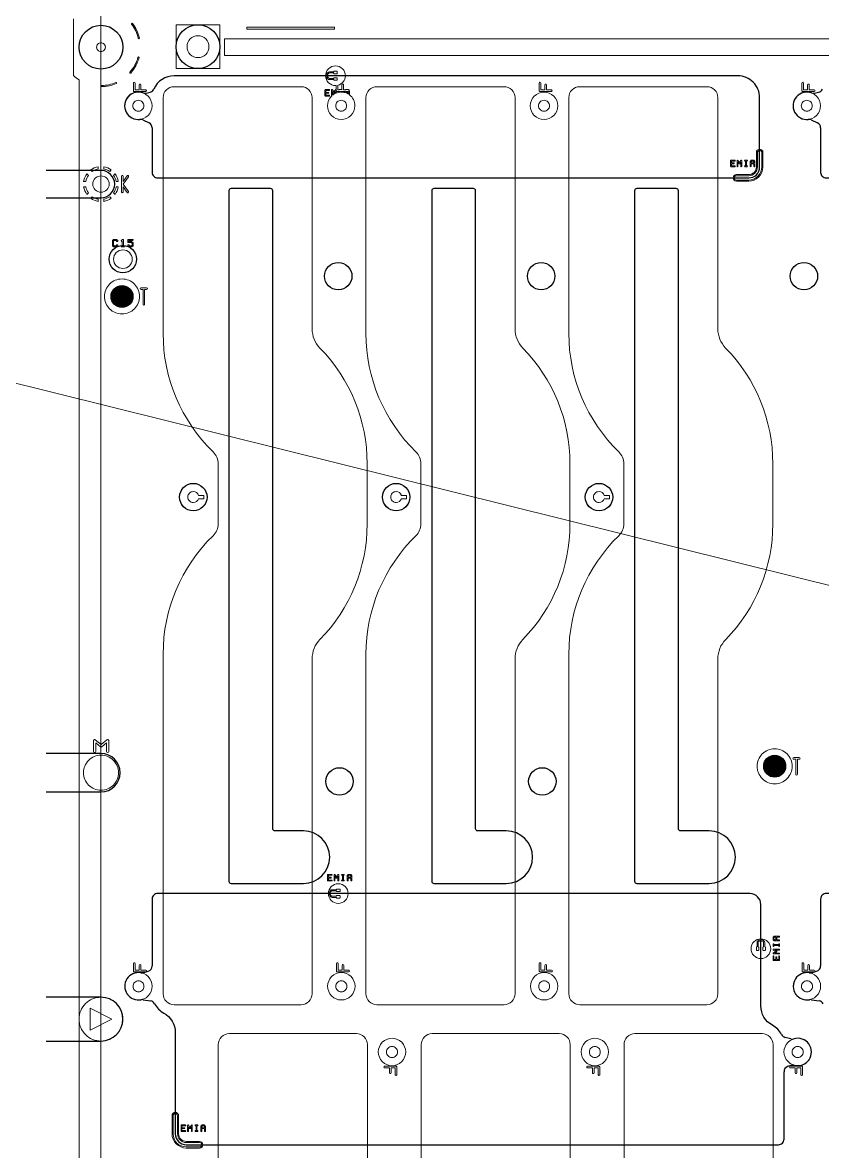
# Model space of a CAD drawing. Extents: x 2864 to 3941, y 2420 to 3182.
# Drawn here: x 3482.5 to 3555.5, y 2749.6 to 2852.7 of the extents above; entities that cross this region are included whole.
import ezdxf

# ---------------------------------------------------------------- set-up
doc = ezdxf.new("R2010")
doc.units = 0
doc.layers.get('0').update_dxf_attribs({"lineweight": 0})
doc.layers.add('EMI-T', color=6, linetype='Continuous', lineweight=0)
doc.layers.add('備註', color=1, linetype='Continuous', lineweight=0)
doc.layers.add('emia-b-panel_layer1', color=2, linetype='Continuous')
doc.layers.add('peta-b_layer0', color=1, linetype='Continuous')

# ---------------------------------------------------------------- blocks, each defined once
blk = doc.blocks.new('PAD_R1')
at = {"const_width": 0.5}
blk.add_lwpolyline([(0.25, 0, 1), (-0.25, 0, 1)], format="xyb", close=True, dxfattribs=at)

msp = doc.modelspace()

# ---------------------------------------------------------------- linework, layer by layer
for p, q in [((3493.22801, 2846.38469), (3493.74953, 2846.38469)), ((3510.79059, 2846.03856), (3510.79059, 2846.38916)), ((3511.05495, 2846.38916), (3511.05495, 2846.20685)), ((3530.24801, 2846.38469), (3530.76953, 2846.38469)), ((3554.22801, 2846.38469), (3554.74953, 2846.38469)), ((3488.51949, 2838.72363), (3488.37605, 2838.86707)), ((3489.42031, 2839.30387), (3489.42031, 2839.50672)), ((3548.52789, 2839.51322), (3548.61398, 2839.51322)), ((3488.37606, 2836.98567), (3488.51949, 2837.12911)), ((3491.66341, 2832.18299), (3491.76274, 2832.18299)), ((3511.74993, 2774.29431), (3511.83602, 2774.29431)), ((3551.29459, 2768.82892), (3551.55287, 2768.82892)), ((3493.24255, 2765.9833), (3493.76407, 2765.9833)), ((3511.75255, 2765.9833), (3512.27407, 2765.9833)), ((3530.26255, 2765.9833), (3530.78407, 2765.9833)), ((3554.24255, 2765.9833), (3554.76407, 2765.9833)), ((3488.67031, 2762.67637), (3490.67031, 2761.67637)), ((3488.67031, 2760.67637), (3488.67031, 2762.67637)), ((3490.67031, 2761.67637), (3488.67031, 2760.67637)), ((3498.39266, 2751.41883), (3498.47875, 2751.41883))]:
    msp.add_line(p, q)
at = {"linetype": 'Continuous'}
for points in [[(3741.67031, 2662.42637), (3487.67031, 2662.42637), (3487.67031, 2665.17637, 0.414215), (3488.92031, 2666.42637, 0.414215), (3487.67031, 2667.67637), (3487.67031, 2699.43305, -0.044688), (3487.17031, 2699.83601), (3487.17031, 2705.01674, -0.044688), (3487.67031, 2705.4197), (3487.67031, 2761.67637), (3487.67031, 2847.43305, -0.044688), (3487.17031, 2847.83601), (3487.17031, 2853.01674, -0.044688)], [(3492.54842, 2852.58888, 1), (3492.46847, 2852.52881, -0.102768), (3493.07432, 2851.24045, 1), (3493.17157, 2851.26371)], [(3493.14309, 2849.4778, 1), (3493.04662, 2849.50415, -0.112739), (3492.31155, 2848.12988, 1), (3492.38701, 2848.06427)], [(3512.83872, 2845.07654, 0.237063), (3512.33495, 2846.07935), (3512.33495, 2846.26299), (3512.33495, 2846.4348, 0.073855), (3512.33335, 2846.44641, 0.467416), (3512.25953, 2846.53469), (3512.25201, 2846.53469), (3512.23715, 2846.54955, 0.200868), (3512.20857, 2846.56127), (3512.03692, 2846.56127, 0.200524), (3512.00839, 2846.54955), (3511.99353, 2846.53469), (3511.81301, 2846.53469), (3511.81301, 2846.98122, 1), (3511.66301, 2846.98122), (3511.66301, 2846.53469), (3511.64654, 2846.53469, 0.317234), (3511.60886, 2846.56127), (3511.52277, 2846.56127), (3511.43668, 2846.56127, 0.317227), (3511.399, 2846.53469), (3511.29149, 2846.53469), (3511.29149, 2846.9439, 0.343204), (3511.97024, 2847.81628, 0.414215), (3511.07024, 2848.71628, 0.414215), (3510.17024, 2847.81628, 0.414215), (3511.07024, 2846.91628, 0.019849), (3511.14149, 2846.91911), (3511.14149, 2846.45969, 0.414241), (3511.21649, 2846.38469), (3511.48277, 2846.38469), (3511.48277, 2846.32204, 0.071789), (3511.13496, 2846.24127)], [(3493.74953, 2846.38469, 1), (3493.74953, 2846.53469), (3493.30301, 2846.53469), (3493.30301, 2846.98122, 1), (3493.15301, 2846.98122), (3493.15301, 2846.53469), (3492.78148, 2846.53469), (3492.78148, 2847.15506, 1), (3492.63148, 2847.15506), (3492.63148, 2846.45969, 0.414241), (3492.70649, 2846.38469), (3493.22801, 2846.38469)], [(3530.76953, 2846.38469, 1), (3530.76953, 2846.53469), (3530.32301, 2846.53469), (3530.32301, 2846.98122, 1), (3530.17301, 2846.98122), (3530.17301, 2846.53469), (3529.80149, 2846.53469), (3529.80149, 2847.15506, 1), (3529.65148, 2847.15506), (3529.65148, 2846.45969, 0.414241), (3529.72648, 2846.38469), (3530.24801, 2846.38469)], [(3554.74953, 2846.38469, 1), (3554.74953, 2846.53469), (3554.30301, 2846.53469), (3554.30301, 2846.98122, 1), (3554.15301, 2846.98122), (3554.15301, 2846.53469), (3553.78148, 2846.53469), (3553.78148, 2847.15506, 1), (3553.63148, 2847.15506), (3553.63148, 2846.45969, 0.414241), (3553.70649, 2846.38469), (3554.22801, 2846.38469)], [(3510.49496, 2845.96471, 1), (3510.49496, 2846.04471), (3510.19059, 2846.04471), (3510.19059, 2846.22299), (3510.40886, 2846.22299, 1), (3510.40886, 2846.30299), (3510.19059, 2846.30299), (3510.19059, 2846.48127), (3510.49496, 2846.48127, 1), (3510.49496, 2846.56127), (3510.15058, 2846.56127, 0.414265), (3510.11059, 2846.52127), (3510.11059, 2846.26299)], [(3510.11059, 2846.26299), (3510.11059, 2846.00471, 0.414265), (3510.15058, 2845.96471), (3510.49496, 2845.96471)], [(3510.92277, 2846.3351), (3510.78387, 2846.54346, 0.743057), (3510.71059, 2846.52117), (3510.71059, 2846.00471, 0.193736), (3510.72174, 2845.97701, 0.203842), (3510.33872, 2845.07654, 0.414215), (3511.58872, 2843.82654, 0.414215), (3512.83872, 2845.07654)], [(3510.79059, 2846.38916), (3510.88949, 2846.2408, 0.535232), (3510.95605, 2846.2408), (3511.05495, 2846.38916)], [(3511.13496, 2846.24127), (3511.13496, 2846.52117, 0.743057), (3511.06167, 2846.54346), (3510.92277, 2846.3351)], [(3511.91059, 2846.28439, 0.065207), (3511.58872, 2846.32654, 0.005286), (3511.56277, 2846.32627), (3511.56277, 2846.38469), (3511.73801, 2846.38469)], [(3547.50007, 2839.51322, 1), (3547.50007, 2839.59322), (3547.1957, 2839.59322), (3547.1957, 2839.7715), (3547.41398, 2839.7715, 1), (3547.41398, 2839.8515), (3547.1957, 2839.8515), (3547.1957, 2840.02977), (3547.50007, 2840.02977, 1), (3547.50007, 2840.10977), (3547.1557, 2840.10977, 0.414265), (3547.1157, 2840.06977), (3547.1157, 2839.8115)], [(3547.1157, 2839.8115), (3547.1157, 2839.55322, 0.414265), (3547.1557, 2839.51322), (3547.50007, 2839.51322)], [(3547.92789, 2839.88361), (3547.78898, 2840.09196, 0.743057), (3547.7157, 2840.06967), (3547.7157, 2839.55322, 1), (3547.7957, 2839.55322), (3547.7957, 2839.93766)], [(3547.7957, 2839.93766), (3547.8946, 2839.78931, 0.535232), (3547.96117, 2839.78931), (3548.06007, 2839.93766)], [(3548.14007, 2839.55322), (3548.14007, 2840.06967, 0.743057), (3548.06679, 2840.09196), (3547.92789, 2839.88361)], [(3548.06007, 2839.93766), (3548.06007, 2839.55322, 1), (3548.14007, 2839.55322)], [(3548.61398, 2839.51322, 1), (3548.61398, 2839.59322), (3548.56789, 2839.59322), (3548.56789, 2840.02977), (3548.61398, 2840.02977, 1), (3548.61398, 2840.10977), (3548.52789, 2840.10977), (3548.44179, 2840.10977, 1), (3548.44179, 2840.02977), (3548.48789, 2840.02977), (3548.48789, 2839.59322), (3548.44179, 2839.59322, 1), (3548.44179, 2839.51322), (3548.52789, 2839.51322)], [(3549.34007, 2839.55322), (3549.34007, 2839.8115), (3549.34007, 2839.98339, 0.200868), (3549.32836, 2840.01197), (3549.24226, 2840.09806, 0.200868), (3549.21369, 2840.10977), (3549.04208, 2840.10977, 0.200868), (3549.01351, 2840.09806), (3548.92741, 2840.01197, 0.200868), (3548.9157, 2839.98339), (3548.9157, 2839.8115)], [(3548.9157, 2839.8115), (3548.9157, 2839.55322, 1), (3548.9957, 2839.55322), (3548.9957, 2839.7715), (3549.26007, 2839.7715), (3549.26007, 2839.55322, 1), (3549.34007, 2839.55322)], [(3488.08996, 2838.17637), (3488.29281, 2838.17637, -0.106992), (3488.51949, 2838.72363)], [(3488.72961, 2839.22062), (3488.87305, 2839.07719, -0.106991), (3489.42031, 2839.30387)], [(3489.92031, 2839.50672), (3489.92031, 2839.30387, -0.106992), (3490.46757, 2839.07719), (3490.611, 2839.22062)], [(3490.96456, 2838.86707), (3490.82112, 2838.72363, -0.106991), (3491.0478, 2838.17637), (3491.25065, 2838.17637)], [(3491.68764, 2838.16194), (3491.68764, 2838.64129, 1), (3491.53764, 2838.64129), (3491.53764, 2837.20089, 1), (3491.68764, 2837.20089), (3491.68764, 2837.68024)], [(3492.17107, 2837.24347), (3491.70375, 2837.92109), (3492.17107, 2838.59871, 1), (3492.04759, 2838.68387), (3491.68764, 2838.16194)], [(3488.51949, 2837.12911, -0.106993), (3488.29281, 2837.67637), (3488.08996, 2837.67637)], [(3491.25065, 2837.67637), (3491.0478, 2837.67637, -0.106992), (3490.82112, 2837.12911), (3490.96456, 2836.98567)], [(3491.68764, 2837.68024), (3492.04759, 2837.15831, 1), (3492.17107, 2837.24347)], [(3489.42031, 2836.34602), (3489.42031, 2836.54887, -0.106992), (3488.87305, 2836.77556), (3488.72961, 2836.63212)], [(3490.611, 2836.63212), (3490.46757, 2836.77556, -0.106991), (3489.92031, 2836.54887), (3489.92031, 2836.34602)], [(3491.76274, 2832.18299, 1), (3491.76274, 2832.28299), (3491.71341, 2832.28299), (3491.71341, 2832.82902, 0.669786), (3491.6279, 2832.86422), (3491.52871, 2832.76503, 1), (3491.59942, 2832.69432), (3491.6134, 2832.70831)], [(3491.6134, 2832.70831), (3491.6134, 2832.28299), (3491.56407, 2832.28299, 1), (3491.56407, 2832.18299), (3491.66341, 2832.18299)], [(3490.3813, 2786.11206), (3490.3813, 2787.10544, 0.63678), (3490.21709, 2787.1821), (3489.68527, 2786.73892), (3489.15345, 2787.1821, 0.63678), (3488.98924, 2787.10544), (3488.98924, 2786.11206, 1), (3489.18924, 2786.11206), (3489.18924, 2786.89193)], [(3489.18924, 2786.89193), (3489.62125, 2786.53192, 0.362064), (3489.74929, 2786.53192), (3490.1813, 2786.89193)], [(3490.1813, 2786.89193), (3490.1813, 2786.11206, 1), (3490.3813, 2786.11206)], [(3510.72211, 2774.29431, 1), (3510.72211, 2774.37431), (3510.41775, 2774.37431), (3510.41775, 2774.55259), (3510.63602, 2774.55259, 1), (3510.63602, 2774.63259), (3510.41775, 2774.63259), (3510.41775, 2774.81086), (3510.72211, 2774.81086, 1), (3510.72211, 2774.89086), (3510.37774, 2774.89086, 0.414265), (3510.33774, 2774.85086), (3510.33774, 2774.59259)], [(3511.14993, 2774.6647), (3511.01103, 2774.87305, 0.743057), (3510.93775, 2774.85076), (3510.93775, 2774.33431, 1), (3511.01775, 2774.33431), (3511.01775, 2774.71875)], [(3511.36212, 2774.33431), (3511.36212, 2774.85076, 0.743057), (3511.28883, 2774.87305), (3511.14993, 2774.6647)], [(3511.83602, 2774.29431, 1), (3511.83602, 2774.37431), (3511.78993, 2774.37431), (3511.78993, 2774.81086), (3511.83602, 2774.81086, 1), (3511.83602, 2774.89086), (3511.74993, 2774.89086), (3511.66384, 2774.89086, 1), (3511.66384, 2774.81086), (3511.70993, 2774.81086), (3511.70993, 2774.37431), (3511.66384, 2774.37431, 1), (3511.66384, 2774.29431), (3511.74993, 2774.29431)], [(3512.56211, 2774.33431), (3512.56211, 2774.59259), (3512.56211, 2774.76448, 0.200868), (3512.5504, 2774.79306), (3512.46431, 2774.87915, 0.200868), (3512.43573, 2774.89086), (3512.26412, 2774.89086, 0.200868), (3512.23555, 2774.87915), (3512.14946, 2774.79306, 0.200868), (3512.13775, 2774.76448), (3512.13775, 2774.59259)], [(3510.33774, 2774.59259), (3510.33774, 2774.33431, 0.414265), (3510.37774, 2774.29431), (3510.72211, 2774.29431)], [(3511.01775, 2774.71875), (3511.11665, 2774.5704, 0.535232), (3511.18321, 2774.5704), (3511.28212, 2774.71875)], [(3511.28212, 2774.71875), (3511.28212, 2774.33431, 1), (3511.36212, 2774.33431)], [(3512.13775, 2774.59259), (3512.13775, 2774.33431, 1), (3512.21775, 2774.33431), (3512.21775, 2774.55259), (3512.48212, 2774.55259), (3512.48212, 2774.33431, 1), (3512.56211, 2774.33431)], [(3551.55287, 2768.82892, 1), (3551.55287, 2768.90892), (3551.33459, 2768.90892), (3551.33459, 2769.17329), (3551.55287, 2769.17329, 1), (3551.55287, 2769.25329), (3551.29459, 2769.25329), (3551.1227, 2769.25329, 0.200868), (3551.09412, 2769.24157), (3551.00803, 2769.15548, 0.200868), (3550.99631, 2769.12691), (3550.99631, 2768.9553, 0.200868), (3551.00803, 2768.92673), (3551.09412, 2768.84063, 0.200868), (3551.1227, 2768.82892), (3551.29459, 2768.82892)], [(3551.59287, 2768.35501), (3551.59287, 2768.4411), (3551.59287, 2768.5272, 1), (3551.51287, 2768.5272), (3551.51287, 2768.4811), (3551.07632, 2768.4811), (3551.07632, 2768.5272, 1), (3550.99631, 2768.5272), (3550.99631, 2768.4411)], [(3550.99631, 2768.4411), (3550.99631, 2768.35501, 1), (3551.07632, 2768.35501), (3551.07632, 2768.4011), (3551.51287, 2768.4011), (3551.51287, 2768.35501, 1), (3551.59287, 2768.35501)], [(3551.16843, 2767.97329), (3551.55287, 2767.97329, 1), (3551.55287, 2768.05329), (3551.03641, 2768.05329, 0.743057), (3551.01413, 2767.98001), (3551.22248, 2767.8411)], [(3551.22248, 2767.8411), (3551.01413, 2767.7022, 0.743057), (3551.03641, 2767.62892), (3551.55287, 2767.62892)], [(3551.16843, 2767.70892), (3551.31678, 2767.80782, 0.535232), (3551.31678, 2767.87439), (3551.16843, 2767.97329)], [(3551.55287, 2767.62892, 1), (3551.55287, 2767.70892), (3551.16843, 2767.70892)], [(3493.76407, 2765.9833, 1), (3493.76407, 2766.1333), (3493.31755, 2766.1333), (3493.31755, 2766.57982, 1), (3493.16755, 2766.57982), (3493.16755, 2766.1333), (3492.79603, 2766.1333), (3492.79603, 2766.75366, 1), (3492.64602, 2766.75366), (3492.64602, 2766.0583, 0.414241), (3492.72102, 2765.9833), (3493.24255, 2765.9833)], [(3512.27407, 2765.9833, 1), (3512.27407, 2766.1333), (3511.82755, 2766.1333), (3511.82755, 2766.57982, 1), (3511.67755, 2766.57982), (3511.67755, 2766.1333), (3511.30603, 2766.1333), (3511.30603, 2766.75366, 1), (3511.15603, 2766.75366), (3511.15603, 2766.0583, 0.414241), (3511.23103, 2765.9833), (3511.75255, 2765.9833)], [(3530.78407, 2765.9833, 1), (3530.78407, 2766.1333), (3530.33755, 2766.1333), (3530.33755, 2766.57982, 1), (3530.18755, 2766.57982), (3530.18755, 2766.1333), (3529.81603, 2766.1333), (3529.81603, 2766.75366, 1), (3529.66603, 2766.75366), (3529.66603, 2766.0583, 0.414241), (3529.74102, 2765.9833), (3530.26255, 2765.9833)], [(3551.59287, 2767.06892), (3551.59287, 2767.41329, 1), (3551.51287, 2767.41329), (3551.51287, 2767.10892), (3551.33459, 2767.10892), (3551.33459, 2767.3272, 1), (3551.25459, 2767.3272), (3551.25459, 2767.10892), (3551.07632, 2767.10892), (3551.07632, 2767.41329, 1), (3550.99631, 2767.41329), (3550.99631, 2767.06892, 0.414265), (3551.03631, 2767.02892), (3551.29459, 2767.02892)], [(3551.29459, 2767.02892), (3551.55287, 2767.02892, 0.414265), (3551.59287, 2767.06892)], [(3554.76407, 2765.9833, 1), (3554.76407, 2766.1333), (3554.31755, 2766.1333), (3554.31755, 2766.57982, 1), (3554.16755, 2766.57982), (3554.16755, 2766.1333), (3553.79603, 2766.1333), (3553.79603, 2766.75366, 1), (3553.64602, 2766.75366), (3553.64602, 2766.0583, 0.414241), (3553.72103, 2765.9833), (3554.24255, 2765.9833)], [(3497.36484, 2751.41883, 1), (3497.36484, 2751.49883), (3497.06047, 2751.49883), (3497.06047, 2751.67711), (3497.27875, 2751.67711, 1), (3497.27875, 2751.75711), (3497.06047, 2751.75711), (3497.06047, 2751.93538), (3497.36484, 2751.93538, 1), (3497.36484, 2752.01538), (3497.02047, 2752.01538, 0.414265), (3496.98047, 2751.97538), (3496.98047, 2751.71711)], [(3496.98047, 2751.71711), (3496.98047, 2751.45883, 0.414265), (3497.02047, 2751.41883), (3497.36484, 2751.41883)], [(3497.79266, 2751.78922), (3497.65376, 2751.99757, 0.743057), (3497.58047, 2751.97528), (3497.58047, 2751.45883, 1), (3497.66047, 2751.45883), (3497.66047, 2751.84327)], [(3497.66047, 2751.84327), (3497.75938, 2751.69492, 0.535232), (3497.82594, 2751.69492), (3497.92484, 2751.84327)], [(3498.00484, 2751.45883), (3498.00484, 2751.97528, 0.743057), (3497.93156, 2751.99757), (3497.79266, 2751.78922)], [(3497.92484, 2751.84327), (3497.92484, 2751.45883, 1), (3498.00484, 2751.45883)], [(3498.47875, 2751.41883, 1), (3498.47875, 2751.49883), (3498.43266, 2751.49883), (3498.43266, 2751.93538), (3498.47875, 2751.93538, 1), (3498.47875, 2752.01538), (3498.39266, 2752.01538), (3498.30656, 2752.01538, 1), (3498.30656, 2751.93538), (3498.35266, 2751.93538), (3498.35266, 2751.49883), (3498.30656, 2751.49883, 1), (3498.30656, 2751.41883), (3498.39266, 2751.41883)], [(3499.20484, 2751.45883), (3499.20484, 2751.71711), (3499.20484, 2751.889, 0.200868), (3499.19313, 2751.91758), (3499.10704, 2752.00367, 0.200868), (3499.07846, 2752.01538), (3498.90685, 2752.01538, 0.200868), (3498.87828, 2752.00367), (3498.79219, 2751.91758, 0.200868), (3498.78047, 2751.889), (3498.78047, 2751.71711)], [(3498.78047, 2751.71711), (3498.78047, 2751.45883, 1), (3498.86047, 2751.45883), (3498.86047, 2751.67711), (3499.12484, 2751.67711), (3499.12484, 2751.45883, 1), (3499.20484, 2751.45883)]]:
    msp.add_lwpolyline(points, format="xyb", dxfattribs=at)
for points in [[(3500.52197, 2848.46914), (3500.52197, 2852.46914), (3496.52197, 2852.46914), (3496.52197, 2848.46914)], [(3510.97935, 2852.06805), (3510.97935, 2852.26805), (3502.97935, 2852.26805), (3502.97935, 2852.06805)], [(3730.99591, 2849.67637), (3730.99591, 2851.17637), (3500.93836, 2851.17637), (3500.93836, 2849.67637)], [(3512.25496, 2846.30299), (3511.99059, 2846.30299), (3511.99059, 2846.38469), (3512.25496, 2846.38469)], [(3549.26007, 2839.8515), (3548.9957, 2839.8515), (3548.9957, 2839.96711), (3549.05836, 2840.02977), (3549.19741, 2840.02977), (3549.26007, 2839.96711)], [(3512.48212, 2774.63259), (3512.21775, 2774.63259), (3512.21775, 2774.7482), (3512.28041, 2774.81086), (3512.41945, 2774.81086), (3512.48212, 2774.7482)], [(3551.25459, 2768.90892), (3551.13898, 2768.90892), (3551.07632, 2768.97158), (3551.07632, 2769.11063), (3551.13898, 2769.17329), (3551.25459, 2769.17329)], [(3499.12484, 2751.75711), (3498.86047, 2751.75711), (3498.86047, 2751.87272), (3498.92314, 2751.93538), (3499.06218, 2751.93538), (3499.12484, 2751.87272)]]:
    msp.add_lwpolyline(points, close=True, dxfattribs=at)
for points in [[(3499.52197, 2850.46914, -0.414216), (3498.52197, 2849.46914, -0.414216), (3497.52197, 2850.46914, -0.414216), (3498.52197, 2851.46914, -0.414216)], [(3490.07031, 2850.42637, 0.414218), (3489.67031, 2850.82637, 0.414218), (3489.27031, 2850.42637, 0.414218), (3489.67031, 2850.02637, 0.414218)], [(3511.23274, 2847.45378, -0.414253), (3511.18274, 2847.40378), (3510.95774, 2847.40378, -0.414253), (3510.90774, 2847.45378), (3510.90774, 2847.47054), (3510.52447, 2847.47054, -0.414222), (3510.27447, 2847.72054), (3510.27447, 2847.92054, -0.414222), (3510.52447, 2848.17054), (3510.90774, 2848.17054), (3510.90774, 2848.17878, -0.414253), (3510.95774, 2848.22878), (3511.18274, 2848.22878, -0.414253), (3511.23274, 2848.17878), (3511.23274, 2848.05378, -0.414253), (3511.18274, 2848.00378), (3510.95774, 2848.00378, -0.414253), (3510.90774, 2848.05378), (3510.90774, 2848.07054), (3510.52447, 2848.07054, 0.414224), (3510.37447, 2847.92054), (3510.37447, 2847.72054, 0.414224), (3510.52447, 2847.57054), (3510.90774, 2847.57054), (3510.90774, 2847.57878, -0.414253), (3510.95774, 2847.62878), (3511.18274, 2847.62878, -0.414253), (3511.23274, 2847.57878)], [(3491.06145, 2847.10602, 1), (3491.02281, 2847.19825, -0.095675), (3489.7236, 2846.92678, 1), (3489.72512, 2846.82679, 0.095675)], [(3494.32872, 2845.07654, 0.414215), (3493.07872, 2846.32654, 0.414215), (3491.82872, 2845.07654, 0.414215), (3493.07872, 2843.82654, 0.414215)], [(3513.95848, 2806.89485), (3513.95848, 2812.39471, 0.196007), (3509.65467, 2822.952, -0.196009), (3508.94198, 2824.69974), (3508.94198, 2845.81629, 0.414215), (3507.94198, 2846.81628), (3496.34206, 2846.81628, 0.414215), (3495.34206, 2845.81629), (3495.34206, 2824.28521, 0.202321), (3499.90556, 2813.46875, -0.202214), (3500.35856, 2812.39471), (3500.35856, 2806.89485, -0.202309), (3499.90517, 2805.82043, 0.202312), (3495.34206, 2795.00435), (3495.34206, 2763.99628, 0.414215), (3496.34206, 2762.99628), (3507.94198, 2762.99628, 0.414215), (3508.94198, 2763.99628), (3508.94198, 2794.58982, -0.196013), (3509.6547, 2796.33759, 0.196007)], [(3532.46848, 2806.89485), (3532.46848, 2812.39471, 0.196007), (3528.16467, 2822.952, -0.196009), (3527.45198, 2824.69974), (3527.45198, 2845.81629, 0.414215), (3526.45198, 2846.81628), (3514.85206, 2846.81628, 0.414215), (3513.85206, 2845.81629), (3513.85206, 2824.28521, 0.202321), (3518.41555, 2813.46875, -0.202214), (3518.86856, 2812.39471), (3518.86856, 2806.89485, -0.202309), (3518.41517, 2805.82043, 0.202312), (3513.85206, 2795.00435), (3513.85206, 2763.99628, 0.414215), (3514.85206, 2762.99628), (3526.45198, 2762.99628, 0.414215), (3527.45198, 2763.99628), (3527.45198, 2794.58982, -0.196013), (3528.1647, 2796.33759, 0.196007)], [(3531.34872, 2845.07654, 0.414215), (3530.09872, 2846.32654, 0.414215), (3528.84872, 2845.07654, 0.414215), (3530.09872, 2843.82654, 0.414215)], [(3550.97848, 2806.89485), (3550.97848, 2812.39471, 0.196007), (3546.67467, 2822.952, -0.196009), (3545.96198, 2824.69974), (3545.96198, 2845.81629, 0.414215), (3544.96198, 2846.81628), (3533.36205, 2846.81628, 0.414215), (3532.36206, 2845.81629), (3532.36206, 2824.28521, 0.202321), (3536.92556, 2813.46875, -0.202214), (3537.37856, 2812.39471), (3537.37856, 2806.89485, -0.202309), (3536.92517, 2805.82043, 0.202312), (3532.36206, 2795.00435), (3532.36206, 2763.99628, 0.414215), (3533.36205, 2762.99628), (3544.96198, 2762.99628, 0.414215), (3545.96198, 2763.99628), (3545.96198, 2794.58982, -0.196013), (3546.6747, 2796.33759, 0.196007)], [(3555.32872, 2845.07654, 0.414215), (3554.07872, 2846.32654, 0.414215), (3552.82872, 2845.07654, 0.414215), (3554.07872, 2843.82654, 0.414215)], [(3493.57872, 2845.07654, -0.414217), (3493.07872, 2844.57654, -0.414217), (3492.57872, 2845.07654, -0.414217), (3493.07872, 2845.57654, -0.414217)], [(3512.08872, 2845.07654, -0.414217), (3511.58872, 2844.57654, -0.414217), (3511.08872, 2845.07654, -0.414217), (3511.58872, 2845.57654, -0.414217)], [(3530.59872, 2845.07654, -0.414217), (3530.09872, 2844.57654, -0.414217), (3529.59872, 2845.07654, -0.414217), (3530.09872, 2845.57654, -0.414217)], [(3554.57872, 2845.07654, -0.414217), (3554.07872, 2844.57654, -0.414217), (3553.57872, 2845.07654, -0.414217), (3554.07872, 2845.57654, -0.414217)], [(3550.07594, 2839.49169), (3550.07594, 2840.80452, 1), (3549.47594, 2840.80452), (3549.47594, 2839.49169, -0.414216), (3548.77594, 2838.79169), (3547.65797, 2838.79169, 1), (3547.65797, 2838.19169), (3548.77594, 2838.19169, 0.414215)], [(3549.97594, 2839.49169, -0.414215), (3548.77594, 2838.29169), (3547.65797, 2838.29169, -1), (3547.65797, 2838.69169), (3548.77594, 2838.69169, 0.414216), (3549.57594, 2839.49169), (3549.57594, 2840.80452, -1), (3549.97594, 2840.80452)], [(3490.42031, 2837.92637, 0.414216), (3489.67031, 2838.67637, 0.414216), (3488.92031, 2837.92637, 0.414216), (3489.67031, 2837.17637, 0.414216)], [(3491.19744, 2832.29697, 1), (3491.12672, 2832.36768), (3491.04203, 2832.28299), (3490.88478, 2832.28299), (3490.81473, 2832.35304), (3490.81473, 2832.70897), (3490.88478, 2832.77902), (3491.04203, 2832.77902), (3491.12672, 2832.69432, 1), (3491.19744, 2832.76503), (3491.09825, 2832.86422, 0.200121), (3491.06274, 2832.87902), (3490.86407, 2832.87902, 0.200121), (3490.82856, 2832.86422), (3490.72953, 2832.76519, 0.200121), (3490.71473, 2832.72968), (3490.71473, 2832.33233, 0.200121), (3490.72953, 2832.29682), (3490.82856, 2832.19779, 0.200121), (3490.86407, 2832.18299), (3491.06274, 2832.18299, 0.200121), (3491.09825, 2832.19779)], [(3492.61208, 2832.33233), (3492.61208, 2832.531, 0.200121), (3492.59728, 2832.56651), (3492.49825, 2832.66554, 0.200121), (3492.46274, 2832.68034), (3492.21473, 2832.68034), (3492.21473, 2832.77902), (3492.56208, 2832.77902, 1), (3492.56208, 2832.87902), (3492.16473, 2832.87902, 0.414253), (3492.11473, 2832.82902), (3492.11473, 2832.63034, 0.414253), (3492.16473, 2832.58034), (3492.44203, 2832.58034), (3492.51208, 2832.51029), (3492.51208, 2832.35304), (3492.44203, 2832.28299), (3492.28478, 2832.28299), (3492.20008, 2832.36768, 1), (3492.12938, 2832.29697), (3492.22856, 2832.19779, 0.200121), (3492.26407, 2832.18299), (3492.46274, 2832.18299, 0.200121), (3492.49825, 2832.19779), (3492.59728, 2832.29682, 0.200121)], [(3492.51865, 2831.06635, 0.414215), (3491.66865, 2831.91635, 0.414215), (3490.81865, 2831.06635, 0.414215), (3491.66865, 2830.21635, 0.414215)], [(3512.57534, 2829.52054, 0.414215), (3511.32534, 2830.77054, 0.414215), (3510.07534, 2829.52054, 0.414215), (3511.32534, 2828.27054, 0.414215)], [(3531.08534, 2829.52054, 0.414215), (3529.83534, 2830.77054, 0.414215), (3528.58534, 2829.52054, 0.414215), (3529.83534, 2828.27054, 0.414215)], [(3555.06534, 2829.52054, 0.414215), (3553.81534, 2830.77054, 0.414215), (3552.56534, 2829.52054, 0.414215), (3553.81534, 2828.27054, 0.414215)], [(3493.18996, 2827.66601, 0.414214), (3491.59002, 2829.26596, 0.414214), (3489.99007, 2827.66601, 0.414214), (3491.59002, 2826.06607, 0.414214)], [(3493.82904, 2828.30593, 1), (3493.82904, 2828.45593), (3493.5807, 2828.45593), (3493.33235, 2828.45593, 1), (3493.33235, 2828.30593), (3493.50569, 2828.30593), (3493.50569, 2826.94053, 1), (3493.65569, 2826.94053), (3493.65569, 2828.30593)], [(3499.34652, 2809.34782, 0.414215), (3498.09652, 2810.59782, 0.414215), (3496.84652, 2809.34782, 0.414215), (3498.09652, 2808.09782, 0.414215)], [(3499.04767, 2809.19782), (3498.57349, 2809.19782, -0.327544), (3498.09652, 2808.84782, -0.414217), (3497.59652, 2809.34782, -0.414217), (3498.09652, 2809.84782, -0.327542), (3498.57349, 2809.49782), (3499.04767, 2809.49782)], [(3517.85652, 2809.34782, 0.414215), (3516.60652, 2810.59782, 0.414215), (3515.35652, 2809.34782, 0.414215), (3516.60652, 2808.09782, 0.414215)], [(3517.55767, 2809.19782), (3517.08349, 2809.19782, -0.327544), (3516.60652, 2808.84782, -0.414217), (3516.10652, 2809.34782, -0.414217), (3516.60652, 2809.84782, -0.327542), (3517.08349, 2809.49782), (3517.55767, 2809.49782)], [(3536.36652, 2809.34782, 0.414215), (3535.11652, 2810.59782, 0.414215), (3533.86652, 2809.34782, 0.414215), (3535.11652, 2808.09782, 0.414215)], [(3536.06767, 2809.19782), (3535.59349, 2809.19782, -0.327544), (3535.11652, 2808.84782, -0.414217), (3534.61652, 2809.34782, -0.414217), (3535.11652, 2809.84782, -0.327542), (3535.59349, 2809.49782), (3536.06767, 2809.49782)], [(3552.74939, 2784.76765, 0.414214), (3551.14944, 2786.3676, 0.414214), (3549.54949, 2784.76765, 0.414214), (3551.14944, 2783.16771, 0.414214)], [(3491.27031, 2784.17637, 0.414215), (3489.67031, 2785.77637, 0.414215), (3488.07031, 2784.17637, 0.414215), (3489.67031, 2782.57637, 0.414215)], [(3553.38846, 2785.40757, 1), (3553.38846, 2785.55757), (3553.14012, 2785.55757), (3552.89177, 2785.55757, 1), (3552.89177, 2785.40757), (3553.06512, 2785.40757), (3553.06512, 2784.04217, 1), (3553.21512, 2784.04217), (3553.21512, 2785.40757)], [(3512.68455, 2783.38345, 0.414215), (3511.43455, 2784.63345, 0.414215), (3510.18455, 2783.38345, 0.414215), (3511.43455, 2782.13345, 0.414215)], [(3531.19455, 2783.38345, 0.414215), (3529.94455, 2784.63345, 0.414215), (3528.69455, 2783.38345, 0.414215), (3529.94455, 2782.13345, 0.414215)], [(3512.22364, 2773.14358, 0.414215), (3511.32364, 2774.04358, 0.414215), (3510.42364, 2773.14358, 0.414215), (3511.32364, 2772.24358, 0.414215)], [(3511.48614, 2772.78108, -0.414253), (3511.43614, 2772.73108), (3511.21114, 2772.73108, -0.414253), (3511.16114, 2772.78108), (3511.16114, 2772.79784), (3510.77787, 2772.79784, -0.414222), (3510.52787, 2773.04784), (3510.52787, 2773.24784, -0.414222), (3510.77787, 2773.49784), (3511.16114, 2773.49784), (3511.16114, 2773.50608, -0.414253), (3511.21114, 2773.55608), (3511.43614, 2773.55608, -0.414253), (3511.48614, 2773.50608), (3511.48614, 2773.38108, -0.414253), (3511.43614, 2773.33108), (3511.21114, 2773.33108, -0.414253), (3511.16114, 2773.38108), (3511.16114, 2773.39784), (3510.77787, 2773.39784, 0.414224), (3510.62787, 2773.24784), (3510.62787, 2773.04784, 0.414224), (3510.77787, 2772.89784), (3511.16114, 2772.89784), (3511.16114, 2772.90608, -0.414253), (3511.21114, 2772.95608), (3511.43614, 2772.95608, -0.414253), (3511.48614, 2772.90608)], [(3550.78701, 2768.11002, 0.414215), (3549.88701, 2769.01002, 0.414215), (3548.98701, 2768.11002, 0.414215), (3549.88701, 2767.21002, 0.414215)], [(3550.29951, 2767.99752, -0.414253), (3550.24951, 2767.94752), (3550.12451, 2767.94752, -0.414253), (3550.07451, 2767.99752), (3550.07451, 2768.22252, -0.414253), (3550.12451, 2768.27252), (3550.14126, 2768.27252), (3550.14126, 2768.65579, 0.414224), (3549.99126, 2768.80579), (3549.79126, 2768.80579, 0.414224), (3549.64126, 2768.65579), (3549.64126, 2768.27252), (3549.64951, 2768.27252, -0.414253), (3549.69951, 2768.22252), (3549.69951, 2767.99752, -0.414253), (3549.64951, 2767.94752), (3549.52451, 2767.94752, -0.414253), (3549.47451, 2767.99752), (3549.47451, 2768.22252, -0.414253), (3549.52451, 2768.27252), (3549.54126, 2768.27252), (3549.54126, 2768.65579, -0.414222), (3549.79126, 2768.90579), (3549.99126, 2768.90579, -0.414222), (3550.24126, 2768.65579), (3550.24126, 2768.27252), (3550.24951, 2768.27252, -0.414253), (3550.29951, 2768.22252)], [(3494.34326, 2764.67514, 0.414215), (3493.09326, 2765.92514, 0.414215), (3491.84326, 2764.67514, 0.414215), (3493.09326, 2763.42514, 0.414215)], [(3512.85326, 2764.67514, 0.414215), (3511.60326, 2765.92514, 0.414215), (3510.35326, 2764.67514, 0.414215), (3511.60326, 2763.42514, 0.414215)], [(3531.36326, 2764.67514, 0.414215), (3530.11326, 2765.92514, 0.414215), (3528.86326, 2764.67514, 0.414215), (3530.11326, 2763.42514, 0.414215)], [(3555.34326, 2764.67514, 0.414215), (3554.09326, 2765.92514, 0.414215), (3552.84326, 2764.67514, 0.414215), (3554.09326, 2763.42514, 0.414215)], [(3493.59326, 2764.67514, -0.414217), (3493.09326, 2764.17514, -0.414217), (3492.59326, 2764.67514, -0.414217), (3493.09326, 2765.17514, -0.414217)], [(3512.10326, 2764.67514, -0.414217), (3511.60326, 2764.17514, -0.414217), (3511.10326, 2764.67514, -0.414217), (3511.60326, 2765.17514, -0.414217)], [(3530.61326, 2764.67514, -0.414217), (3530.11326, 2764.17514, -0.414217), (3529.61326, 2764.67514, -0.414217), (3530.11326, 2765.17514, -0.414217)], [(3554.59326, 2764.67514, -0.414217), (3554.09326, 2764.17514, -0.414217), (3553.59326, 2764.67514, -0.414217), (3554.09326, 2765.17514, -0.414217)], [(3491.67031, 2761.67637, 0.414214), (3489.67031, 2763.67637, 0.414214), (3487.67031, 2761.67637, 0.414214), (3489.67031, 2759.67637, 0.414214)], [(3513.97856, 2677.53646), (3513.97856, 2699.06753, 0.202321), (3509.41506, 2709.88399, -0.202214), (3508.96206, 2710.95803), (3508.96206, 2716.45789, -0.202309), (3509.41545, 2717.53231, 0.202312), (3513.97856, 2728.3484), (3513.97856, 2759.35646, 0.414215), (3512.97856, 2760.35646), (3501.37863, 2760.35646, 0.414215), (3500.37863, 2759.35646), (3500.37863, 2728.76292, -0.196013), (3499.66591, 2727.01515, 0.196007), (3495.36213, 2716.45789), (3495.36213, 2710.95803, 0.196007), (3499.66594, 2700.40074, -0.196009), (3500.37863, 2698.653), (3500.37863, 2677.53646, 0.414215), (3501.37863, 2676.53646), (3512.97856, 2676.53646, 0.414215)], [(3532.48856, 2677.53646), (3532.48856, 2699.06753, 0.202321), (3527.92506, 2709.88399, -0.202214), (3527.47206, 2710.95803), (3527.47206, 2716.45789, -0.202309), (3527.92545, 2717.53231, 0.202312), (3532.48856, 2728.3484), (3532.48856, 2759.35646, 0.414215), (3531.48856, 2760.35646), (3519.88863, 2760.35646, 0.414215), (3518.88863, 2759.35646), (3518.88863, 2728.76292, -0.196013), (3518.17591, 2727.01515, 0.196007), (3513.87214, 2716.45789), (3513.87214, 2710.95803, 0.196007), (3518.17594, 2700.40074, -0.196009), (3518.88863, 2698.653), (3518.88863, 2677.53646, 0.414215), (3519.88863, 2676.53646), (3531.48856, 2676.53646, 0.414215)], [(3550.99856, 2677.53646), (3550.99856, 2699.06753, 0.202321), (3546.43506, 2709.88399, -0.202214), (3545.98206, 2710.95803), (3545.98206, 2716.45789, -0.202309), (3546.43545, 2717.53231, 0.202312), (3550.99856, 2728.3484), (3550.99856, 2759.35646, 0.414215), (3549.99856, 2760.35646), (3538.39863, 2760.35646, 0.414215), (3537.39864, 2759.35646), (3537.39864, 2728.76292, -0.196013), (3536.68591, 2727.01515, 0.196007), (3532.38213, 2716.45789), (3532.38213, 2710.95803, 0.196007), (3536.68594, 2700.40074, -0.196009), (3537.39864, 2698.653), (3537.39864, 2677.53646, 0.414215), (3538.39863, 2676.53646), (3549.99856, 2676.53646, 0.414215)], [(3517.47736, 2758.6776, 0.414215), (3516.22735, 2759.9276, 0.414215), (3514.97736, 2758.6776, 0.414215), (3516.22735, 2757.4276, 0.414215)], [(3535.98736, 2758.6776, 0.414215), (3534.73735, 2759.9276, 0.414215), (3533.48735, 2758.6776, 0.414215), (3534.73735, 2757.4276, 0.414215)], [(3554.49736, 2758.6776, 0.414215), (3553.24735, 2759.9276, 0.414215), (3551.99736, 2758.6776, 0.414215), (3553.24735, 2757.4276, 0.414215)], [(3516.72736, 2758.6776, -0.414217), (3516.22735, 2758.1776, -0.414217), (3515.72736, 2758.6776, -0.414217), (3516.22735, 2759.1776, -0.414217)], [(3535.23736, 2758.6776, -0.414217), (3534.73735, 2758.1776, -0.414217), (3534.23736, 2758.6776, -0.414217), (3534.73735, 2759.1776, -0.414217)], [(3553.74735, 2758.6776, -0.414217), (3553.24735, 2758.1776, -0.414217), (3552.74735, 2758.6776, -0.414217), (3553.24735, 2759.1776, -0.414217)], [(3516.67459, 2756.59908), (3516.67459, 2757.29445, 0.414241), (3516.59959, 2757.36945), (3516.07807, 2757.36945), (3515.55654, 2757.36945, 1), (3515.55654, 2757.21945), (3516.00307, 2757.21945), (3516.00307, 2756.77293, 1), (3516.15307, 2756.77293), (3516.15307, 2757.21945), (3516.52459, 2757.21945), (3516.52459, 2756.59908, 1)], [(3535.18459, 2756.59908), (3535.18459, 2757.29445, 0.414241), (3535.10959, 2757.36945), (3534.58806, 2757.36945), (3534.06654, 2757.36945, 1), (3534.06654, 2757.21945), (3534.51306, 2757.21945), (3534.51306, 2756.77293, 1), (3534.66307, 2756.77293), (3534.66307, 2757.21945), (3535.03459, 2757.21945), (3535.03459, 2756.59908, 1)], [(3553.69459, 2756.59908), (3553.69459, 2757.29445, 0.414241), (3553.61959, 2757.36945), (3553.09807, 2757.36945), (3552.57654, 2757.36945, 1), (3552.57654, 2757.21945), (3553.02307, 2757.21945), (3553.02307, 2756.77293, 1), (3553.17306, 2756.77293), (3553.17306, 2757.21945), (3553.54459, 2757.21945), (3553.54459, 2756.59908, 1)], [(3498.66075, 2749.90916, 1), (3498.66075, 2750.50916), (3497.4536, 2750.50916, -0.414216), (3496.7536, 2751.20916), (3496.7536, 2752.86138, 1), (3496.1536, 2752.86138), (3496.1536, 2751.20916, 0.414215), (3497.4536, 2749.90916)], [(3498.66075, 2750.00916), (3497.4536, 2750.00916, -0.414215), (3496.25361, 2751.20916), (3496.25361, 2752.86138, -1), (3496.65361, 2752.86138), (3496.65361, 2751.20916, 0.414216), (3497.4536, 2750.40916), (3498.66075, 2750.40916, -1)]]:
    msp.add_lwpolyline(points, format="xyb", close=True, dxfattribs=at)
for points in [[(3511.73801, 2846.38469), (3511.91059, 2846.38469), (3511.91059, 2846.28439)], [(3512.08687, 2846.22299), (3512.25496, 2846.22299), (3512.25496, 2846.13419)]]:
    msp.add_lwpolyline(points, dxfattribs=at)
for centre, radius, start, end in [((3489.67029, 2850.42637), 3.60001, 13.449879, 36.919746), ((3489.6703, 2850.42636), 3.6, 318.994101, 344.722898), ((3511.58872, 2845.07654), 1.25, 115.277953, 129.680487), ((3511.58872, 2845.07654), 1.25, 57.792337, 66.514342), ((3489.67031, 2837.92637), 1.6, 143.989402, 171.010778), ((3489.67031, 2837.92637), 1.6, 98.989222, 126.010598), ((3489.67031, 2837.92637), 1.6, 53.989402, 81.010778), ((3489.67031, 2837.92637), 1.6, 8.989222, 36.010598), ((3489.67031, 2837.92637), 1.6, 188.989389, 216.010785), ((3489.67031, 2837.92637), 1.6, 323.989402, 351.010778), ((3489.67031, 2837.92637), 1.6, 233.989373, 261.01066), ((3489.67031, 2837.92637), 1.6, 278.989222, 306.010598)]:
    msp.add_arc(centre, radius, start, end)
at = {"layer": 'EMI-T', "linetype": 'Continuous'}
msp.add_lwpolyline([(3739.6703, 3039.42637), (3489.6703, 3039.42637), (3489.6703, 2665.42637), (3739.6703, 2665.42637)], close=True, dxfattribs=at)
at = {"layer": 'emia-b-panel_layer1'}
for p, q in [((3493.78577, 2846.2312), (3494.14824, 2846.30941)), ((3554.78577, 2846.2312), (3555.14824, 2846.30941)), ((3493.48758, 2843.78867), (3494.05778, 2843.51597)), ((3554.48758, 2843.78867), (3555.05779, 2843.51597)), ((3489.67031, 2839.17637), (3484.67031, 2839.17637)), ((3489.67031, 2785.92637), (3484.67031, 2785.92637)), ((3493.52112, 2765.91931), (3493.97737, 2766.04758)), ((3554.52111, 2765.91931), (3554.97737, 2766.04758)), ((3489.67031, 2763.67637), (3484.67031, 2763.67637)), ((3493.51635, 2763.45291), (3494.20051, 2763.34242)), ((3554.51635, 2763.45291), (3555.20051, 2763.34242)), ((3552.62686, 2759.87237), (3552.09938, 2760.00956)), ((3552.62451, 2757.45334), (3552.32148, 2757.33858)), ((3551.99856, 2750.70916), (3551.99856, 2756.87098))]:
    msp.add_line(p, q, dxfattribs=at)
at = {"layer": 'emia-b-panel_layer1', "linetype": 'Continuous'}
for points in [[(3549.77594, 2839.49169), (3549.77594, 2845.81629, 0.414215), (3547.77594, 2847.81628), (3496.34206, 2847.81628, 0.300402), (3494.5025, 2846.60163)], [(3494.34206, 2843.0649), (3494.34206, 2838.99169, 0.414217), (3494.84206, 2838.49169), (3548.77594, 2838.49169)], [(3555.34206, 2843.0649), (3555.34206, 2838.99169, 0.414217), (3555.84206, 2838.49169), (3609.77594, 2838.49169)], [(3484.67031, 2836.67637), (3489.67031, 2836.67637, 1), (3489.67031, 2839.17637)], [(3484.67031, 2782.42637), (3489.67031, 2782.42637, 1), (3489.67031, 2785.92637)], [(3548.88701, 2773.14358), (3494.84206, 2773.14358, 0.414217), (3494.34206, 2772.64358), (3494.34206, 2766.52892)], [(3609.88701, 2773.14358), (3555.84206, 2773.14358, 0.414217), (3555.34206, 2772.64358), (3555.34206, 2766.52892)], [(3551.78016, 2760.26582, 0.15304), (3550.94241, 2761.11996, -0.276556), (3549.88701, 2762.88243), (3549.88701, 2772.14358)], [(3484.67031, 2759.67637), (3489.67031, 2759.67637, 1), (3489.67031, 2763.67637)], [(3494.56476, 2763.07855, 0.151837), (3495.39821, 2762.23278, -0.276556), (3496.4536, 2760.47031), (3496.4536, 2751.20916)], [(3497.4536, 2750.20916), (3551.49856, 2750.20916, 0.414217), (3551.99856, 2750.70916)]]:
    msp.add_lwpolyline(points, format="xyb", dxfattribs=at)
at = {"layer": 'emia-b-panel_layer1'}
for centre, radius in [((3489.67031, 2850.42637), 2), ((3498.52197, 2850.46914), 2), ((3491.66865, 2831.06635), 1.25), ((3511.32534, 2829.52054), 1.25), ((3529.83534, 2829.52054), 1.25), ((3553.81534, 2829.52054), 1.25), ((3491.59002, 2827.66601), 1), ((3498.09652, 2809.34782), 1.25), ((3516.60652, 2809.34782), 1.25), ((3535.11652, 2809.34782), 1.25), ((3551.14944, 2784.76765), 1), ((3511.43455, 2783.38345), 1.25), ((3529.94455, 2783.38345), 1.25)]:
    msp.add_circle(centre, radius, dxfattribs=at)
for centre, radius, start, end in [((3493.07768, 2845.07688), 1.25023, 69.824968, 276.39597), ((3493.68047, 2846.71873), 0.49878, 249.877468, 282.187136), ((3494.0429, 2846.79796), 0.49978, 282.168263, 336.868916), ((3554.07768, 2845.07688), 1.25023, 69.824968, 276.39597), ((3554.68047, 2846.71873), 0.49878, 249.877468, 282.187136), ((3555.0429, 2846.79796), 0.49978, 282.168263, 336.868916), ((3493.27237, 2843.33898), 0.49853, 64.425459, 96.381692), ((3493.84206, 2843.0649), 0.5, 359.999978, 64.440058), ((3554.27237, 2843.33898), 0.49853, 64.425459, 96.381692), ((3554.84206, 2843.0649), 0.5, 359.999978, 64.440058), ((3548.77594, 2839.49169), 1, 270, 0), ((3548.88701, 2772.14358), 1, 0, 90), ((3493.0922, 2764.67528), 1.25023, 80.313399, 281.36693), ((3493.38599, 2766.39944), 0.49878, 260.371359, 285.718197), ((3493.84206, 2766.52892), 0.5, 285.701792, 0.000057), ((3554.0922, 2764.67528), 1.25023, 80.313399, 281.36693), ((3554.38599, 2766.39944), 0.49878, 260.371359, 285.718197), ((3554.84206, 2766.52892), 0.5, 285.701792, 0.000057), ((3493.43668, 2762.96078), 0.49854, 80.803751, 101.344508), ((3554.43668, 2762.96078), 0.49854, 80.803751, 101.344508), ((3494.12095, 2762.84925), 0.49954, 27.323837, 80.836028), ((3555.12095, 2762.84925), 0.49954, 27.323837, 80.836028), ((3552.22503, 2760.49304), 0.49954, 207.0552, 255.432172), ((3552.75247, 2760.35483), 0.49854, 255.405982, 286.42504), ((3553.2483, 2758.67783), 1.25022, 255.187635, 106.489366), ((3552.49856, 2756.87099), 0.5, 110.742201, 180.000353), ((3552.80126, 2756.98692), 0.49878, 75.199526, 110.753377), ((3497.4536, 2751.20916), 1, 180, 270)]:
    msp.add_arc(centre, radius, start, end, dxfattribs=at)
at = {"layer": 'peta-b_layer0', "linetype": 'Continuous'}
for points in [[(3508.14213, 2774.06662, 1), (3508.14213, 2778.86646), (3505.54204, 2778.86646, -0.414223), (3505.34204, 2779.06646), (3505.34204, 2837.32039, 0.414227), (3505.14204, 2837.52039), (3501.54205, 2837.52039, 0.414227), (3501.34205, 2837.32039), (3501.34205, 2774.26662, 0.414227), (3501.54205, 2774.06662)], [(3526.65213, 2774.06662, 1), (3526.65213, 2778.86646), (3524.05204, 2778.86646, -0.414223), (3523.85204, 2779.06646), (3523.85204, 2837.32039, 0.414227), (3523.65204, 2837.52039), (3520.05205, 2837.52039, 0.414227), (3519.85205, 2837.32039), (3519.85205, 2774.26662, 0.414227), (3520.05205, 2774.06662)], [(3545.16213, 2774.06662, 1), (3545.16213, 2778.86646), (3542.56204, 2778.86646, -0.414223), (3542.36204, 2779.06646), (3542.36204, 2837.32039, 0.414227), (3542.16204, 2837.52039), (3538.56204, 2837.52039, 0.414227), (3538.36205, 2837.32039), (3538.36205, 2774.26662, 0.414227), (3538.56204, 2774.06662)]]:
    msp.add_lwpolyline(points, format="xyb", close=True, dxfattribs=at)
at = {"layer": '備註'}
msp.add_line((3612.15146, 2787.34859), (3421.08568, 2834.85166), dxfattribs=at)

# ---------------------------------------------------------------- block references
at = {"layer": 'EMI-T', "xscale": -2, "yscale": 2}
for p in [(3491.59002, 2827.66601), (3551.14944, 2784.76765)]:
    msp.add_blockref('PAD_R1', p, dxfattribs=at)

doc.saveas('drawing.dxf')
